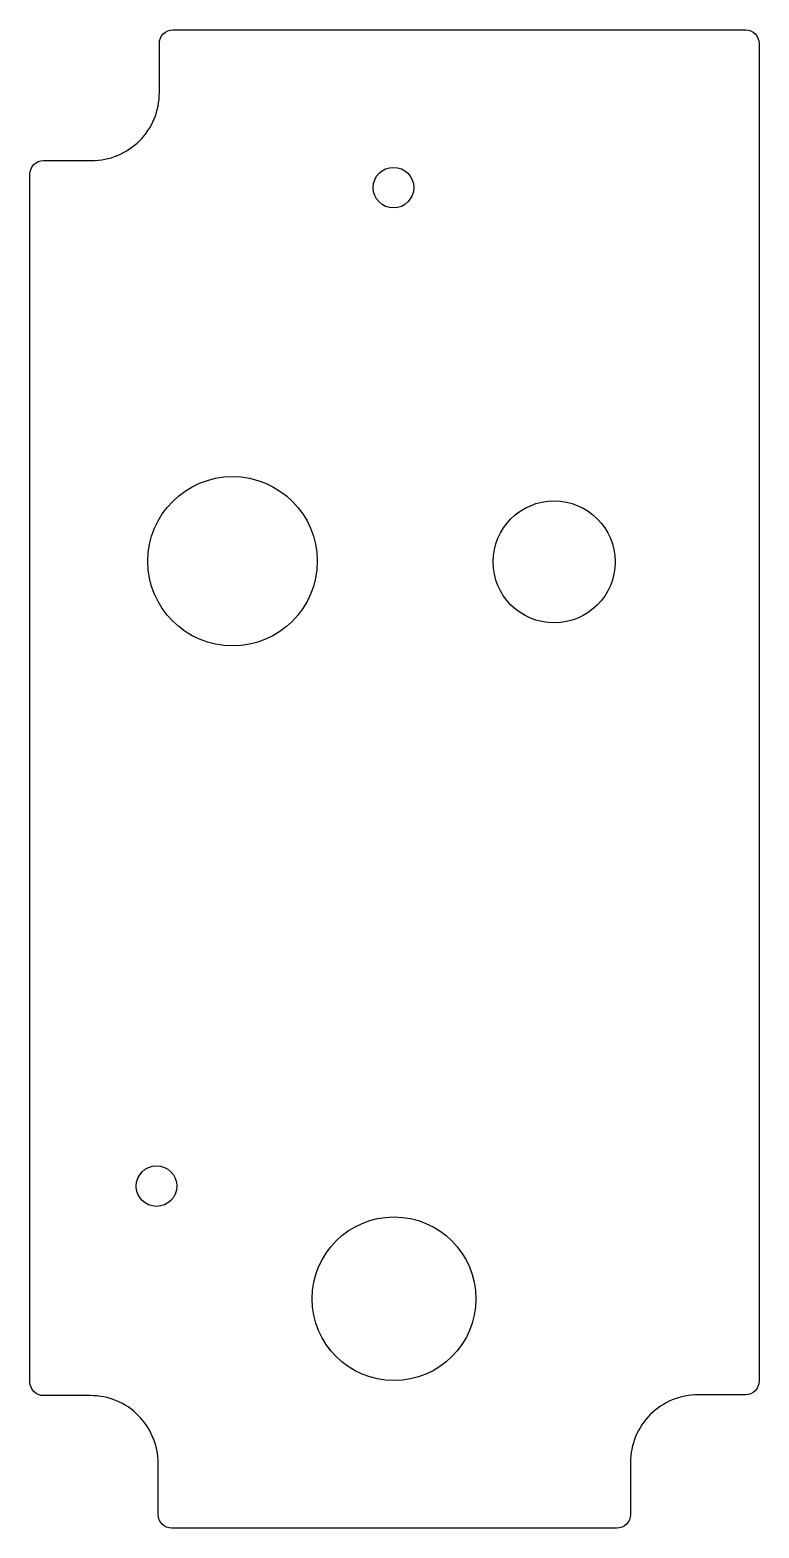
# Model space of a CAD drawing. Header units: millimetres. Extents: x 50 to 104, y 50 to 161.
import ezdxf

# ---------------------------------------------------------------- set-up
doc = ezdxf.new("R2010")
doc.units = ezdxf.units.MM
doc.layers.add('Layer1', color=7, linetype='Continuous')

msp = doc.modelspace()

# ---------------------------------------------------------------- linework, layer by layer
at = {"layer": 'Layer1'}
msp.add_lwpolyline([(60.56, 160.76), (102.87, 160.76, -0.414214), (103.87, 159.76), (103.87, 60.85, -0.414214), (102.87, 59.85), (99.37, 59.85, 0.414214), (94.37, 54.85), (94.37, 51, -0.414214), (93.37, 50), (60.47, 50, -0.414214), (59.47, 51), (59.47, 54.79, 0.414214), (54.47, 59.79), (51, 59.79, -0.414214), (50, 60.79), (50, 150.1, -0.414214), (51, 151.1), (54.56, 151.1, 0.414214), (59.56, 156.1), (59.56, 159.76, -0.414214)], format="xyb", close=True, dxfattribs=at)
for centre, radius in [((76.86, 149.1), 1.5), ((64.97, 121.48), 6.26), ((88.73, 121.43), 4.51), ((59.35, 75.28), 1.5)]:
    msp.add_circle(centre, radius, dxfattribs=at)
at = {"layer": 'Layer1', "lineweight": -3}
msp.add_circle((76.9, 66.95), 6.05, dxfattribs=at)

doc.saveas('drawing.dxf')
